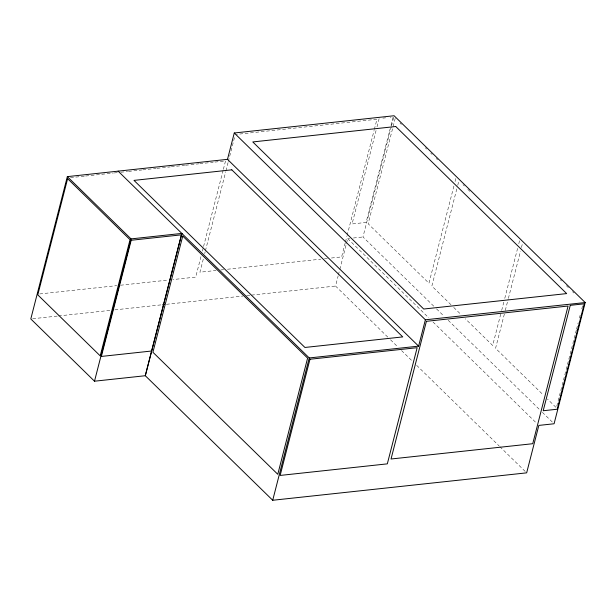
<?xml version="1.0" encoding="UTF-8"?>
<svg xmlns="http://www.w3.org/2000/svg" width="616" height="616" viewBox="0 0 616 616"><rect width="100%" height="100%" fill="white"/><g stroke="black" fill="none" stroke-linecap="round" stroke-linejoin="round"><path stroke-width="0.46" stroke-dasharray="3.08 2.31" d="M200.947 256.664L195.703 277.108L172.873 279.572M202.379 251.089L203.334 247.37M203.573 246.439L223.138 170.232M223.377 169.308L225.525 160.938L214.114 162.17M203.265 259.182L199.923 272.203L216.085 270.463M204.697 253.6L205.174 251.736M205.413 250.812L225.718 171.733M225.957 170.801L228.105 162.431M228.344 161.5L235.035 135.451M345.199 242.958L341.618 256.911L331.154 258.042M345.437 242.026L346.87 236.444M347.108 235.512L374.097 130.392M374.335 129.46L376.969 119.227L236.228 134.419M387.787 337.114L335.543 286.047L338.169 275.814M338.407 274.89L339.601 270.239M339.84 269.308L346.284 244.19M346.523 243.266L347.717 238.615L349.626 238.407M376.06 130.554L352.075 223.947L366.096 222.43L390.074 129.044M377.007 126.858L379.14 118.534M391.021 125.341L393.162 117.017L390.359 117.325M433.764 306.175L362.955 236.968L391.229 126.85M391.468 125.918L394.086 115.739M395.218 118.372L368.152 223.785L428.959 283.221L454.131 185.2M455.078 181.504L456.025 177.801M456.787 188.958L431.862 286.055L450.989 304.751M457.742 185.262L458.928 180.634M500.739 314.045L492.669 345.484L465.342 318.772M501.693 310.349L503.826 302.025M504.773 298.329L517.594 248.394M518.788 243.767L519.735 240.071M504.35 314.106L495.564 348.317L543.389 395.064M505.297 310.41L508.146 299.307M508.385 298.383L520.497 251.228M521.444 247.524L522.63 242.904M576.314 330.076L556.371 407.753L547.493 399.068M576.553 329.152L578.216 322.684M579.402 318.056L580.588 313.436M581.781 308.809L582.728 305.113M382.882 118.126L385.685 117.825M70.478 177.678L84.746 176.138M85.693 176.03L113.282 173.058M114.237 172.95L119.943 172.334M120.89 172.234L127.551 171.518M128.505 171.41L141.819 169.977M142.773 169.87L156.087 168.438M157.041 168.33L170.355 166.898M171.31 166.79L184.623 165.358M185.578 165.25L198.891 163.817M199.846 163.71L213.159 162.278M353.43 237.999L362.955 236.968M220.844 269.947L223.693 269.639M227.504 269.231L320.697 259.167M324.501 258.759L327.35 258.45M39.701 293.947L116.747 285.632M120.551 285.223L168.114 280.088M32.71 318.734L57.55 316.054M58.505 315.946L110.087 310.379M114.869 309.863L161.677 304.812M166.451 304.296L242.873 296.05M246.7 295.634L250.52 295.226M251.474 295.118L335.543 286.047M400 123.046L401.37 124.378M425.279 147.755L426.649 149.087M430.746 153.099L432.116 154.431M436.213 158.435L437.583 159.775M463.024 184.646L464.395 185.978M467.806 189.32L469.862 191.322M560.213 279.633L561.576 280.965M566.358 285.647L568.406 287.649M572.51 291.653L573.873 292.993M453.723 307.423L461.238 314.768M436.513 308.862L444.082 316.254M448.202 320.289L539.639 409.655M542.388 412.343L552.698 422.422M347.717 238.615L428.844 317.902M432.963 321.937L536.775 423.4M390.536 339.801L398.098 347.193M401.54 350.558L412.535 361.307M416.662 365.342L499.16 445.969M499.846 446.646L525.972 472.179"/><path stroke-width="0.92" d="M181.835 233.418L145.299 375.721L94.502 381.204L30.8 318.942L67.337 176.63L131.046 238.9L181.835 233.418L145.299 375.721L272.711 500.261L526.657 472.849L538.838 425.41L554.077 423.77L585.2 302.541L394.086 115.739L234.265 132.994L227.496 159.344L418.611 346.146L425.379 319.789L234.265 132.994M94.502 381.204L131.046 238.9M272.711 500.261L309.247 357.95L118.126 171.148M67.337 176.63L227.496 159.344M181.089 234.881L131.185 240.263L101.363 356.433L151.259 351.051M162.632 304.712L164.541 304.504M425.379 319.789L585.2 302.541M309.247 357.95L418.611 346.146M67.614 178.679L37.784 294.848L100.216 355.871L130.045 239.701L67.614 178.679M182.744 236.082L152.914 352.252L277.778 474.297L307.607 358.127L182.744 236.082M309.971 359.251L280.149 475.429L387.325 463.856L417.155 347.686L309.971 359.251M426.395 321.321L391.037 459.005L532.732 443.713L568.083 306.029L426.395 321.321M570.262 305.336L543.197 410.749L557.211 409.232L584.276 303.819L570.262 305.336M395.734 126.511L252.783 141.942L423.723 309.024L566.674 293.593L395.734 126.511M231.809 169.831L133.988 180.388L304.928 347.463L402.748 336.906L231.809 169.831"/></g></svg>
